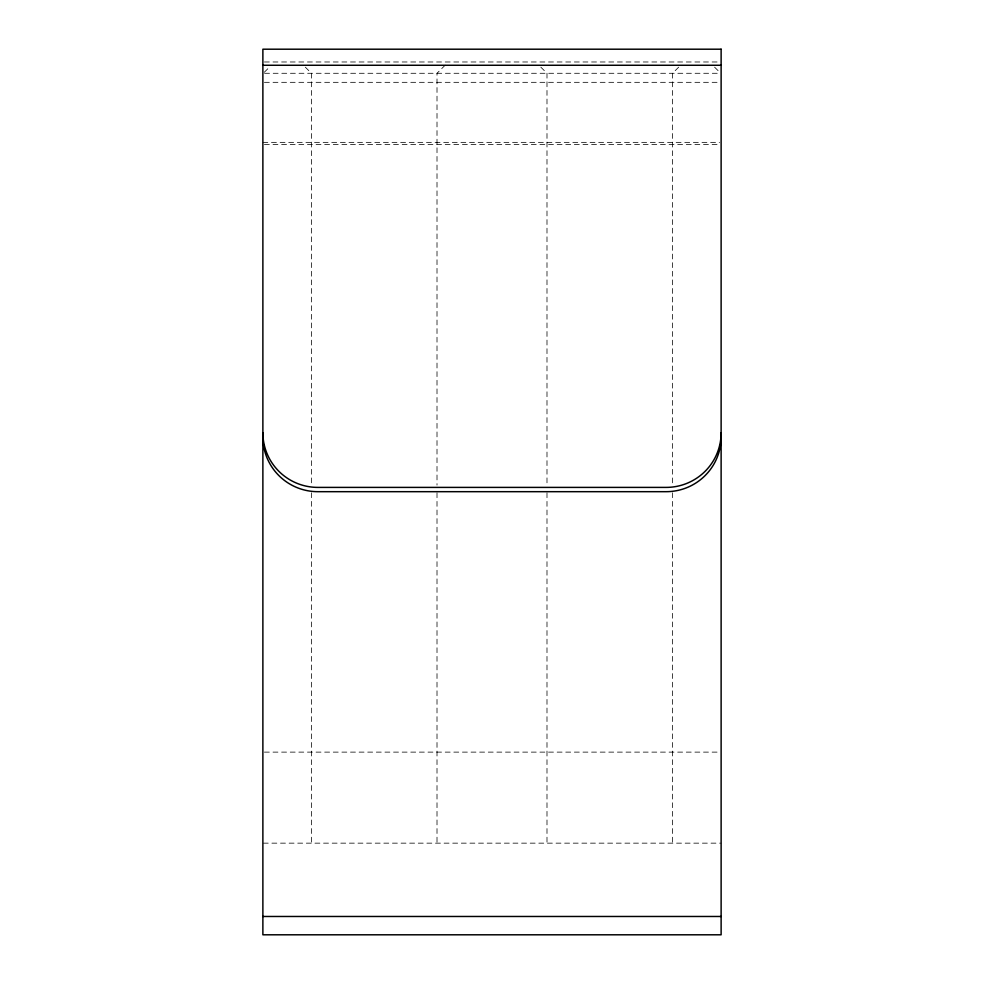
<?xml version="1.0" encoding="UTF-8"?>
<svg xmlns="http://www.w3.org/2000/svg" width="984" height="984" viewBox="0 0 984 984"><rect width="100%" height="100%" fill="white"/><g stroke="black" fill="none" stroke-linecap="round" stroke-linejoin="round"><path stroke-width="0.74" stroke-dasharray="4.92 3.69" d="M264.302 72.263L269.395 67.17M678.665 67.17L672.552 73.283L672.552 485.112M445.223 65.141L437.007 73.283L437.007 485.112M264.401 61.98L719.599 61.98M264.585 73.283L719.415 73.283M264.401 82.324L719.599 82.324M262.876 142.36L719.599 142.36M264.401 144.5L719.599 144.5M264.401 752.12L719.599 752.12M263.294 843.153L721.124 843.153M540.831 67.17L546.993 73.283L546.993 485.112M714.605 67.17L719.698 72.263M305.335 67.17L311.448 73.283L311.448 485.112M672.552 492.787L672.552 843.153M546.993 492.787L546.993 843.153M437.007 492.787L437.007 843.153M311.448 492.787L311.448 843.153"/><path stroke-width="1.48" d="M262.876 65.264L721.124 65.264M262.876 916.473L721.124 916.473M721.124 432.788A54.993 54.612 0 0 1 666.131 487.4L317.869 487.4A54.993 54.612 0 0 1 262.876 432.788M721.124 437.068A54.993 54.612 0 0 1 666.131 491.68L317.869 491.68A54.993 54.612 0 0 1 262.876 437.068M721.124 49.2L262.876 49.2L262.876 934.8L721.124 934.8L721.124 49.2"/></g></svg>
